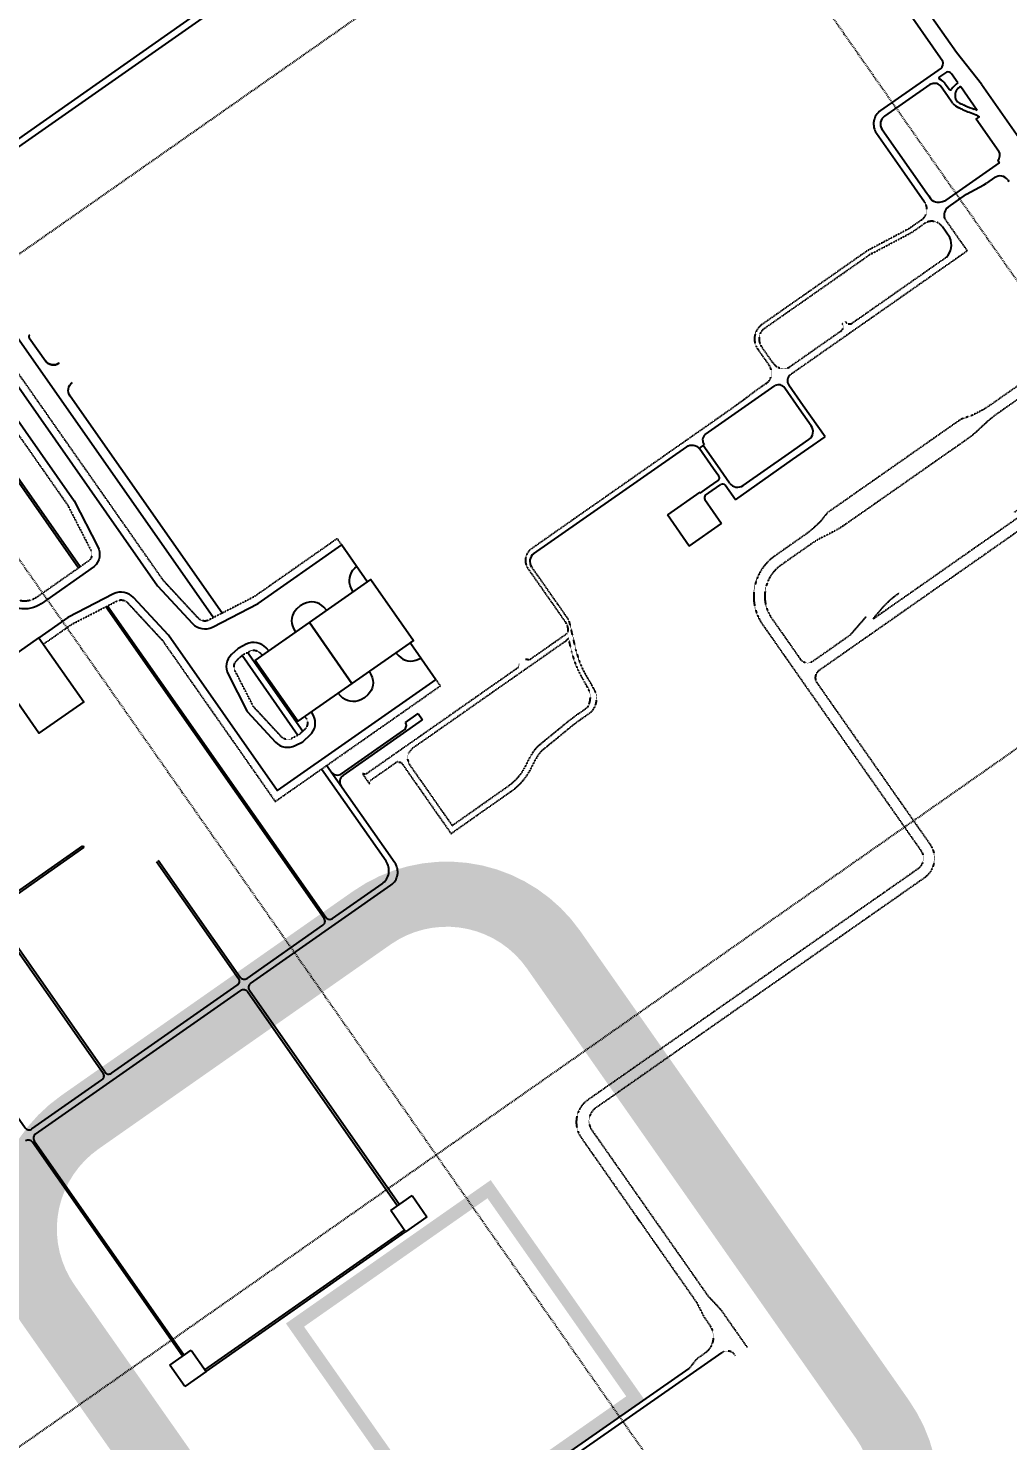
# Model space of a CAD drawing. Header units: millimetres. Extents: x 152904052 to 153933663, y 538271515 to 539240469.
# Drawn here: x 153577393 to 153592426, y 539083745 to 539105429 of the extents above; entities that cross this region are included whole.
import ezdxf
from ezdxf.enums import TextEntityAlignment as Align

# ---------------------------------------------------------------- set-up
doc = ezdxf.new("R2010")
doc.units = ezdxf.units.MM
doc.linetypes.add('HIDDEN', pattern=[5.08, 2.54, -2.54])
doc.layers.add('BORD', color=7, linetype='Continuous')
doc.styles.add('IIAC FONT', font='Gulim.ttf')

msp = doc.modelspace()

# ---------------------------------------------------------------- linework, layer by layer
at = {"layer": 'BORD', "color": 8, "linetype": 'HIDDEN', "ltscale": 5}
for p, q in [((153552920.9, 539158173), (153604542.8, 539084449.3)), ((153540633.6, 539149569.4), (153592255.5, 539075845.7)), ((153513611.8, 539057402), (153636484.6, 539143438.5)), ((153522215.5, 539045114.7), (153645088.3, 539131151.2))]:
    msp.add_line(p, q, dxfattribs=at)
at = {"layer": 'BORD', "color": 133}
for p, q in [((153591840, 539104138.2), (153591888.9, 539104120.4)), ((153587780, 539099190.9), (153588854.7, 539099943.4))]:
    msp.add_line(p, q, dxfattribs=at)
at = {"layer": 'BORD', "color": 133, "linetype": 'HIDDEN'}
for p, q in [((153585086, 539095735.1), (153585672.1, 539096145.5)), ((153585974, 539095316.2), (153585916.9, 539095418.6)), ((153586072.4, 539095291.2), (153586008.9, 539095404.8)), ((153583116.9, 539094158), (153583881.7, 539093065.8))]:
    msp.add_line(p, q, dxfattribs=at)
at = {"layer": 'BORD', "color": 133, "ltscale": 10, "flags": 128}
for points in [[(153574475.3, 539106251.1), (153577868.4, 539108627, -0.4142136), (153578077.3, 539108590.2), (153579998.8, 539105846, -0.4142136), (153579962, 539105637.1), (153576568.8, 539103261.2, 0.2216947), (153576420.9, 539103005), (153576389.6, 539102647.4)], [(153583910.3, 539108279.7), (153576626.2, 539103179.3, 0.2216947), (153576520.5, 539102996.3), (153576496.6, 539102722.3)], [(153577415.7, 539100719, 0.4142136), (153577408.3, 539100677.2)], [(153583159.4, 539094655, 0.4142136), (153583180.3, 539094773.4)], [(153582038.1, 539094016.1, 0.4142136), (153582205.2, 539093986.6)], [(153582225.2, 539093958.1, 0.4142136), (153582195.7, 539093791)], [(153582822.8, 539092293.9, 0.4142136), (153582884.2, 539092642.1)], [(153582959.2, 539092273.5, 0.4142136), (153583019.4, 539092614.7)], [(153578524.3, 539089284.1, 0.4142136), (153578542.7, 539089388.5)], [(153578567.3, 539089405.7, 0.4142136), (153578671.8, 539089387.3)]]:
    msp.add_lwpolyline(points, format="xyb", dxfattribs=at)
at = {"layer": 'BORD', "color": 133, "flags": 128}
for points in [[(153591638.5, 539105055.6), (153590530, 539106638.7)], [(153591429.6, 539104918), (153590777.7, 539105849.1)], [(153592021.9, 539104570.8), (153591638.5, 539105055.6)], [(153591404.3, 539104816.5), (153590473, 539104164.3)], [(153591485.6, 539104754.3), (153591380.3, 539104684.8)], [(153591658.8, 539104590.8), (153591561.9, 539104729.1)], [(153591500.9, 539104393.4), (153591404.3, 539104531.3)], [(153591467.5, 539104575.5), (153591529.6, 539104486.8)], [(153591957.6, 539104168.3), (153591706.5, 539104526.9)], [(153592021.9, 539104570.8), (153592595.6, 539103751.4)], [(153591580, 539104280.3), (153591500.9, 539104393.4)], [(153591794.6, 539102881.4), (153592060.4, 539103024.9)], [(153592060.4, 539103024.9), (153592099.2, 539103052)], [(153592425.7, 539103100.6), (153592444.5, 539103073.7)], [(153591184.4, 539102895.5), (153591213.1, 539102854.5)], [(153591213.1, 539102854.5), (153591241.7, 539102813.6)], [(153591241.7, 539102813.6), (153591263.4, 539102782.6)], [(153591511.4, 539102683.1), (153591794.6, 539102881.4)], [(153589288.5, 539099629.9), (153589065.1, 539099948.8)], [(153589227, 539099586.9), (153589003.7, 539099905.8)], [(153589410.7, 539099324.6), (153589227, 539099586.9)], [(153589621.3, 539099154.6), (153589288.5, 539099629.9)], [(153589061.3, 539098896.8), (153589373.9, 539099115.7)], [(153589124.3, 539098806.7), (153589621.3, 539099154.6)], [(153585149.4, 539097360.8), (153587499, 539099005)], [(153587912.3, 539098666.3), (153587691.8, 539098981.2)], [(153587973.7, 539098709.3), (153587753.2, 539099024.2)], [(153588366.3, 539098410.2), (153589061.3, 539098896.8)], [(153587992.7, 539098551.5), (153587912.3, 539098666.3)], [(153588157.4, 539098447), (153587973.7, 539098709.3)], [(153588245.1, 539098191), (153589124.3, 539098806.7)], [(153587848.5, 539098392.5), (153587981, 539098485.3)], [(153587698.8, 539098306), (153587203.3, 539097959)], [(153587698.8, 539098306), (153587707.4, 539098293.7)], [(153587707.4, 539098293.7), (153587848.5, 539098392.5)], [(153587789.4, 539098259.5), (153587891.5, 539098331.1)], [(153587891.5, 539098331.1), (153588024.1, 539098423.9)], [(153588245.1, 539098191), (153588090.2, 539098412.2)], [(153587777.7, 539098193.4), (153588034.4, 539097826.8)], [(153587538.8, 539097479.8), (153587203.3, 539097959)], [(153587538.8, 539097479.8), (153588034.4, 539097826.8)]]:
    msp.add_lwpolyline(points, dxfattribs=at)
for points in [[(153591404.3, 539104816.5, 0.2940506), (153591429.6, 539104918)], [(153591561.9, 539104729.1, 0.3249313), (153591485.6, 539104754.3)], [(153591338.3, 539104579.9, 0.0851302), (153591278.9, 539104578.3)], [(153591404.3, 539104531.3, 0.1639286), (153591338.3, 539104579.9)], [(153591380.3, 539104684.8, 0.5636005), (153591382.9, 539104645.3)], [(153591467.5, 539104575.5, 0.1358629), (153591382.9, 539104645.3)], [(153591658.8, 539104590.8, 0.0694989), (153591563.9, 539104492)], [(153591686.5, 539104525, 0.3408929), (153591624.3, 539104346.7)], [(153591706.5, 539104526.9, 0.2751363), (153591686.5, 539104525)], [(153591529.6, 539104486.8, 0.5024102), (153591563.9, 539104492)], [(153591624.3, 539104346.7, 0.0958219), (153591642.9, 539104313.6)], [(153591642.9, 539104313.6, 0.1115891), (153591699.3, 539104271.2)], [(153591580, 539104280.3, 0.1322172), (153591674.3, 539104205.8)], [(153591741.4, 539104178.4, 0.0117036), (153591674.3, 539104205.8)], [(153591769.4, 539104242.6, 0.0117036), (153591699.3, 539104271.2)], [(153591741.4, 539104178.4, 0.0124011), (153591840, 539104138.2, 0.0124011)], [(153591769.4, 539104242.6, 0.0184579), (153591912.1, 539104186.5)], [(153591888.9, 539104120.4, -0.0678895), (153591986.2, 539104070.6), (153591942.1, 539104039.7), (153592290, 539103542.9)], [(153591957.6, 539104168.3, 0.0181668), (153591912.1, 539104186.5)], [(153592271.8, 539103398.8, 0.3478259), (153592290, 539103542.9)], [(153592271.8, 539103398.8), (153592296.2, 539103363.9), (153591477.5, 539102790.7, -0.2947943), (153591263.4, 539102782.6, -0.2947943)], [(153592425.7, 539103100.6, 0.4142136), (153592227.2, 539103135.6), (153592224.4, 539103139.7), (153592099.2, 539103052)], [(153591511.4, 539102683.1, 0.3450712), (153591459, 539102503.3, 0.3450712)], [(153589003.7, 539099905.8, 0.3721883), (153588854.7, 539099943.4, 0.3721883)], [(153589094, 539100112.5, 0.4142136), (153589065.1, 539099948.8)], [(153589373.9, 539099115.7, 0.4142136), (153589410.7, 539099324.6)], [(153587780, 539099190.9, 0.3886876), (153587767.7, 539099034.4)], [(153587499, 539099005, -0.3933833), (153587687.9, 539098978.5), (153587767.7, 539099034.4)], [(153587981, 539098485.3, 0.4142136), (153587992.7, 539098551.5)], [(153588090.2, 539098412.2, 0.4142136), (153588024.1, 539098423.9)], [(153588157.4, 539098447, 0.4142136), (153588366.3, 539098410.2)], [(153587789.4, 539098259.5, 0.4142136), (153587777.7, 539098193.4)]]:
    msp.add_lwpolyline(points, format="xyb", dxfattribs=at)
at = {"layer": 'BORD', "color": 133}
for points in [[(153591278.9, 539104578.3), (153591231.9, 539104567.5), (153590533.2, 539104078.3, 0.4142136), (153590497.6, 539103876.3), (153591184.4, 539102895.5)], [(153590473, 539104164.3, 0.4142136), (153590411.6, 539103816.1), (153590840.3, 539103203.9)], [(153591485.5, 539101912.9, 0.2963242), (153591538.4, 539102214.8), (153591423.2, 539102379.3)], [(153585149.4, 539097360.8, 0.4228103), (153585117.3, 539097162.5)]]:
    msp.add_lwpolyline(points, format="xyb", dxfattribs=at)
at = {"layer": 'BORD', "color": 137}
for points in [[(153576437.7, 539102681.1), (153576222.3, 539102988.8), (153575684.4, 539103569.9, 0.3507925), (153575369.3, 539103617.2), (153575277.1, 539103563.7, 0.1125128), (153575252.4, 539103540.7), (153575145.6, 539103383.6, 0.274587), (153575129.7, 539103123.7), (153575491.8, 539102419.4), (153579376.7, 539096871.1), (153579914.7, 539096290, 0.3366197), (153580218.4, 539096236.5), (153580922.7, 539096598.5), (153582204.6, 539097496.2), (153582600.4, 539096931)], [(153582380.1, 539096776.7), (153582350.3, 539096834.6, -0.3366197), (153582403.8, 539097138.4), (153582435, 539097167.2)], [(153583254.3, 539095997.1), (153583650, 539095431.9), (153581213.1, 539093725.5), (153579544, 539096109.3), (153579006, 539096690.4, 0.3366197), (153578702.3, 539096743.9), (153577998, 539096381.8), (153577555.7, 539096072.1), (153578244, 539095089.1), (153577555.9, 539094607.3), (153576867.6, 539095590.3), (153577555.7, 539096072.1)], [(153581972.9, 539096491.6), (153581928.6, 539096539.4, 0.3366197), (153581624.9, 539096593), (153581565.8, 539096562.6), (153581517.1, 539096517.5, 0.3366197), (153581463.5, 539096213.7), (153581493.3, 539096155.8)], [(153581086.2, 539095870.7), (153581041.9, 539095918.5, 0.3366197), (153580738.2, 539095972.1), (153580624.4, 539095913.6, 0.0680987), (153580607.5, 539095901.8), (153580513.6, 539095814.8, 0.3366197), (153580460.1, 539095511.1), (153580748.2, 539094950.8, 0.0680987), (153580760, 539094933.9), (153581188, 539094471.5, 0.3366197), (153581491.7, 539094417.9), (153581605.5, 539094476.4, 0.0680987), (153581622.4, 539094488.3), (153581716.3, 539094575.2, 0.3366197), (153581769.9, 539094878.9), (153581740.1, 539094936.9, 0.0680987)], [(153583033.9, 539095842.8), (153583078.2, 539095795, 0.3366197), (153583381.9, 539095741.5), (153583419.7, 539095760.9)], [(153582626.8, 539095557.8), (153582656.6, 539095499.8, -0.3366197), (153582603, 539095196.1), (153582554.3, 539095150.9), (153582495.2, 539095120.6, -0.3366197), (153582191.5, 539095174.1), (153582147.2, 539095222)]]:
    msp.add_lwpolyline(points, format="xyb", dxfattribs=at)
at = {"layer": 'BORD', "color": 133, "linetype": 'HIDDEN', "flags": 128}
for points in [[(153577624.5, 539095973.8), (153578060.2, 539096278.9), (153578757.2, 539096637.2, -0.3366197), (153578917.9, 539096608.8), (153579450.3, 539096033.7), (153581183.6, 539093558.4), (153583718.9, 539095333.6), (153583254.3, 539095997.1), (153583303.4, 539096031.5), (153582649.5, 539096965.4), (153582600.4, 539096931), (153582135.8, 539097594.5), (153580860.5, 539096701.5), (153580163.5, 539096343.2, -0.3366197), (153580002.7, 539096371.5), (153579470.3, 539096946.6), (153575594.8, 539102481.6), (153575236.4, 539103178.5, -0.274587), (153575244.8, 539103316.2), (153575346, 539103464.9), (153575429.5, 539103513.4, -0.3507925), (153575596.3, 539103488.3), (153576128.7, 539102913.2), (153576339.4, 539102612.3), (153576437.7, 539102681.1)], [(153591100.3, 539102483.8, 0.4142084), (153591149.4, 539102762.4)], [(153590940.3, 539102371.8, -0.0310988), (153590887.3, 539102339.4)], [(153591423.2, 539102379.3, 0.415317), (153591144.2, 539102429.1)], [(153590920.1, 539102277.5, 0.0310988), (153590980.5, 539102314.5)], [(153590304.8, 539102031.3, 0.0310988), (153590244.4, 539101994.3)], [(153590337.5, 539101969.4, 0.0310988), (153590284.5, 539101937)], [(153588653.8, 539100880.6, 0.4142136), (153588587.5, 539100504.6)], [(153588694, 539100823.3, 0.4142136), (153588644.8, 539100544.7)], [(153589866.6, 539100779.4, 0.4142136), (153589886.3, 539100890.8)], [(153589934.2, 539100924.3, 0.4180427), (153590046.8, 539100905.6)], [(153588716.2, 539099972.2, 0.4141803), (153588765.3, 539100250.7)], [(153588823, 539100290.3, 0.3729148), (153589077, 539100226.5, 0.3729148)], [(153585117, 539097438.4, 0.4142136), (153585063, 539097132), (153585646.6, 539096298.5)], [(153585803.7, 539095866.8), (153585703.2, 539096300.4, 0.0961005), (153585672.2, 539096370), (153585117.3, 539097162.5)], [(153585672.1, 539096145.5, 0.2265409), (153585646.6, 539096298.5)], [(153585628.2, 539096010.9, 0.0905647), (153585685, 539096068.5, 0.0905647)], [(153581640.8, 539094867.4), (153581663.1, 539094824, -0.3366197), (153581634.8, 539094663.2), (153581545.3, 539094580.4), (153581436.9, 539094524.7, -0.3366197), (153581276.1, 539094553), (153580852.1, 539095011), (153580566.8, 539095566, -0.3366197), (153580595.1, 539095726.8), (153580684.6, 539095809.6), (153580793.1, 539095865.4, -0.3366197), (153580953.8, 539095837), (153580987, 539095801.2)], [(153585735.4, 539095851, 0.0851287), (153585916.9, 539095418.6)], [(153585803.7, 539095866.8, 0.0851287), (153585976, 539095456.3, 0.0851287)], [(153585981.2, 539095009, 0.2755296), (153585974, 539095316.2)], [(153586036.4, 539094936.5, 0.3436759), (153586072.4, 539095291.2)], [(153585839.1, 539094906.5, 0.0154035), (153585592.6, 539094716.9)], [(153585892.4, 539094832.6, 0.0154036), (153585650.3, 539094646.4)], [(153585246.3, 539094433.3, 0.1054807), (153585104, 539094255.1)], [(153585304.1, 539094362.8, 0.1054775), (153585185.5, 539094214.4)], [(153584759.1, 539093794.4, 0.1240752), (153585032, 539094111.4)], [(153584811.5, 539093719.9, 0.1240751), (153585113.5, 539094070.6)]]:
    msp.add_lwpolyline(points, format="xyb", dxfattribs=at)
at = {"layer": 'BORD', "color": 133}
msp.add_lwpolyline([(153590840.3, 539103203.9), (153591149.4, 539102762.4)], dxfattribs=at)
at = {"layer": 'BORD', "color": 133, "ltscale": 10, "flags": 128}
for points in [[(153580233.8, 539096379.3), (153575995.4, 539102432.4)], [(153578191.1, 539097160.8), (153574895.8, 539101867.1)], [(153580368.5, 539096448.5), (153578034, 539099782.5)], [(153581604.6, 539094635.3), (153580756.4, 539095846.5)], [(153581531.8, 539094573.5), (153580673.5, 539095799.3)], [(153582225.2, 539093958.1), (153583445.7, 539094812.8)], [(153583180.3, 539094773.4), (153583376.9, 539094911.1)], [(153583376.9, 539094911.1), (153583445.7, 539094812.8)], [(153582199.8, 539093983), (153583159.4, 539094655)], [(153583019.4, 539092614.7), (153581972, 539094110.5)], [(153582884.2, 539092642.1), (153581894.2, 539094056)], [(153578230.8, 539092876.4), (153578248, 539092851.8)], [(153580804.9, 539090765), (153582959.2, 539092273.5)], [(153582063.1, 539091761.9), (153582822.8, 539092293.9)], [(153580750.4, 539090842.8), (153581915.6, 539091658.7)], [(153577503.7, 539088453.4), (153580653.3, 539090658.8)], [(153578671.8, 539089387.3), (153580598.8, 539090736.7)], [(153577449.2, 539088531.3), (153578524.3, 539089284.1)], [(153582955.7, 539087279.2), (153583283.3, 539087508.7)], [(153583283.3, 539087508.7), (153583512.7, 539087181)], [(153583185.1, 539086951.6), (153582955.7, 539087279.2)], [(153583512.7, 539087181), (153583185.1, 539086951.6)], [(153580104.2, 539084831), (153583167.9, 539086976.1)], [(153580121.5, 539084806.4), (153583185.1, 539086951.6)], [(153579564.4, 539084904.6), (153579892, 539085134.1)], [(153579892, 539085134.1), (153580121.5, 539084806.4)], [(153579793.8, 539084577), (153579564.4, 539084904.6)], [(153580121.5, 539084806.4), (153579793.8, 539084577)]]:
    msp.add_lwpolyline(points, dxfattribs=at)
at = {"layer": 'BORD', "color": 133, "linetype": 'HIDDEN', "flags": 128}
for points in [[(153591459, 539102503.3), (153591804.3, 539102010.2), (153589094, 539100112.5)], [(153590887.3, 539102339.4), (153590304.8, 539102031.3)], [(153591100.3, 539102483.8), (153590940.3, 539102371.8)], [(153590980.5, 539102314.5), (153591144.2, 539102429.1)], [(153590337.5, 539101969.4), (153590920.1, 539102277.5)], [(153590244.4, 539101994.3), (153588653.8, 539100880.6)], [(153588694, 539100823.3), (153590284.5, 539101937)], [(153591485.5, 539101912.9), (153590044.8, 539100904.1)], [(153590096, 539100939.9), (153590055, 539100911.3)], [(153589866.6, 539100779.4), (153589077, 539100226.5)], [(153588587.5, 539100504.6), (153588765.3, 539100250.7)], [(153588823, 539100290.3), (153588644.8, 539100544.7)], [(153588703.4, 539099964.9), (153588662.5, 539099936.2)], [(153588744.4, 539099993.5), (153588703.4, 539099964.9)], [(153588389.9, 539099736.2), (153588349.7, 539099706.4)], [(153588550.4, 539099857.7), (153588389.9, 539099736.2)], [(153588580.5, 539099878.8), (153588550.4, 539099857.7)], [(153588621.5, 539099907.5), (153588580.5, 539099878.8)], [(153588662.5, 539099936.2), (153588621.5, 539099907.5)], [(153588227.6, 539099616.5), (153585117, 539097438.4)], [(153588268.6, 539099647.9), (153588227.6, 539099616.5)], [(153588309.3, 539099677), (153588269.6, 539099648.6)], [(153588349.7, 539099706.4), (153588309.3, 539099677)], [(153585735.4, 539095851), (153585685, 539096068.5)], [(153585628.2, 539096010.9), (153583285.5, 539094370.6), (153583276.5, 539094363.9), (153583224.4, 539094294.7), (153583211.8, 539094209), (153583241.9, 539094127.8), (153583242.5, 539094126.8), (153583899, 539093189.4), (153584759.1, 539093794.4)], [(153584918.2, 539095617.5), (153582571.4, 539093974.3)], [(153584928.6, 539095676.6), (153584918.2, 539095617.5)], [(153585026.9, 539095745.5), (153585086, 539095735.1)], [(153586008.9, 539095404.8), (153585976, 539095456.3)], [(153585839.1, 539094906.5), (153585981.2, 539095009)], [(153585892.4, 539094832.6), (153586036.4, 539094936.5)], [(153585246.3, 539094433.3), (153585592.6, 539094716.9)], [(153585304.1, 539094362.8), (153585650.3, 539094646.4)], [(153583057.9, 539094168.4), (153582640.2, 539093876)], [(153583057.9, 539094168.4), (153583116.9, 539094158)], [(153585032, 539094111.4), (153585104, 539094255.1)], [(153585113.5, 539094070.6), (153585185.5, 539094214.4)], [(153582571.4, 539093974.3), (153582522.1, 539093983)], [(153582522.1, 539093983), (153582631.5, 539093826.8)], [(153582640.2, 539093876), (153582631.5, 539093826.8)], [(153583881.7, 539093065.8), (153584811.5, 539093719.9)]]:
    msp.add_lwpolyline(points, dxfattribs=at)
at = {"layer": 'BORD', "color": 137}
msp.add_lwpolyline([(153578098.5, 539098173.5), (153578460.6, 539097469.3, -0.3366197), (153578407.1, 539097165.5), (153577592.4, 539096595.1, -0.4142136), (153576965.6, 539096705.6), (153574048.8, 539100871.2, -0.4142136), (153574159.3, 539101497.9), (153574974, 539102068.4, -0.3366197), (153575277.8, 539102014.9), (153575815.7, 539101433.7)], format="xyb", close=True, dxfattribs=at)
at = {"layer": 'BORD', "color": 133, "linetype": 'HIDDEN', "flags": 128}
msp.add_lwpolyline([(153577995.6, 539098111.4), (153578353.9, 539097414.4, -0.3224745), (153578330.5, 539097258.4), (153577523.5, 539096693.4, -0.4142136), (153577063.9, 539096774.4), (153574147.1, 539100940, -0.4142136), (153574228.2, 539101399.6), (153575035.1, 539101964.7, -0.3224745), (153575189.7, 539101933.3), (153575722.1, 539101358.2)], format="xyb", close=True, dxfattribs=at)
at = {"layer": 'BORD', "color": 137, "linetype": 'HIDDEN', "flags": 128}
for points in [[(153593886.5, 539101323.8, -0.4142136), (153593791.9, 539100787.6), (153592155.2, 539099641.6, -0.0354892), (153591978.8, 539099535.9), (153591880.7, 539099486.1), (153591708.6, 539099426.5), (153589660.7, 539097992.6), (153589545.9, 539097851.3), (153589465.6, 539097776.1, -0.0354892), (153589306, 539097646.5), (153588848.6, 539097326.3, 0.4142136), (153588663.2, 539096274.8), (153591092.5, 539092805.4, -0.4142136), (153591042.2, 539092519.9), (153585980.9, 539088975.9, 0.4142136), (153585878.9, 539088398), (153587650.8, 539085867.5), (153587762.6, 539085646.8), (153587849.7, 539085522.3, -0.4142136), (153587772.4, 539085083.6), (153587648.9, 539084997.2), (153587537.6, 539084855.3)], [(153593051, 539098364.4, 0.8844434), (153593055.7, 539098355.7), (153593368.3, 539098475.4, 0.0613214), (153593433, 539098509.8), (153593970.3, 539098886.1, 0.4142136), (153594003.5, 539099074.1), (153593561.9, 539099704.8, 0.4142136), (153592747.1, 539099848.5), (153592251.8, 539099501.7, 0.0354892), (153592092.2, 539099372.1), (153591963.9, 539099252, -0.0354892), (153591793.3, 539099113.5), (153589925.9, 539097805.9, -0.0354892), (153589737.4, 539097693), (153589580.7, 539097613.6, 0.0354892), (153589404.3, 539097507.9), (153588946.1, 539097187, 0.4142136), (153588802.5, 539096372.3)], [(153598210.4, 539098183.6, -0.1539526), (153597476.3, 539097853.8, -0.0382629), (153597251.2, 539097852.7), (153596077.9, 539097936.8, -0.2211749), (153594197.5, 539098980.8, -0.2309494), (153594067.9, 539098746.8), (153589529.6, 539095569.1, 0.4142136), (153589496.5, 539095381.1), (153591231.8, 539092902.9, -0.4142136), (153591139.7, 539092380.6), (153586102.9, 539088853.9, 0.4142136), (153586042.8, 539088512.7), (153587822.9, 539085970.3), (153588016.3, 539085763.9), (153588427.2, 539085177.1)], [(153592528.8, 539097998.7, -0.0613214), (153592852.5, 539098170.7), (153593027.1, 539098237.6, -0.8844434), (153593031.8, 539098228.9), (153590370.7, 539096365.6, -0.8844434), (153590364.1, 539096373), (153590486.7, 539096514.2, -0.0613214), (153590759, 539096759.6)], [(153590236.7, 539096393.9, -0.8844434), (153590243.4, 539096386.5), (153590023.9, 539096133.7, -0.0613214), (153589969.5, 539096084.6), (153589432.1, 539095708.4, -0.4142136), (153589244.1, 539095741.5)], [(153586735.7, 539087170, 0.0133973), (153586785, 539087104, 0.0133973)], [(153588244.9, 539085049.5, 0.4471411), (153588041.8, 539085097.4)]]:
    msp.add_lwpolyline(points, format="xyb", dxfattribs=at)
at = {"layer": 'BORD', "color": 133, "ltscale": 10}
for points in [[(153577407.8, 539100676.8), (153577655.5, 539100323.1, 0.4142136), (153577864.4, 539100286.3, -0.4142136), (153577655.5, 539100323.1)], [(153578034, 539099782.5, -0.4142136), (153578070.8, 539099991.4)], [(153576552.9, 539099038.4), (153576684, 539099130.2, -0.4142136), (153576788.5, 539099111.8), (153578166.6, 539097143.6)], [(153581915.6, 539091658.7, 0.4142136), (153581934, 539091763.1), (153578583.6, 539096548)], [(153578610.6, 539096561.8), (153581958.6, 539091780.3, 0.4142136), (153582063.1, 539091761.9, 0.4142136)], [(153575171.2, 539094256), (153576782.9, 539091954.1, 0.4142136), (153576887.4, 539091935.7), (153578230.8, 539092876.4)], [(153578567.3, 539089405.7), (153576886.2, 539091806.7, -0.4142136), (153576904.6, 539091911.1), (153578248, 539092851.8)], [(153579360.5, 539092635.9), (153580617.2, 539090841.1, -0.4142136), (153580598.8, 539090736.7)], [(153579389.2, 539092656), (153580645.9, 539090861.2, 0.4142136), (153580750.4, 539090842.8)], [(153576265.6, 539091463.8), (153576757.1, 539091807.9, -0.4142136), (153576861.6, 539091789.5), (153578542.7, 539089388.5)], [(153580653.3, 539090658.8, -0.4142136), (153580757.8, 539090640.4), (153583060.1, 539087352.4)], [(153580804.9, 539090765, 0.4142136), (153580786.4, 539090660.5), (153583088.8, 539087372.4)], [(153576088, 539090344.5), (153577344.7, 539088549.7, 0.4142136), (153577449.2, 539088531.3, 0.4142136)], [(153579758.9, 539085040.9), (153577456.6, 539088328.9, 0.4142136), (153577352.1, 539088347.3, 0.4142136)], [(153577503.7, 539088453.4, 0.4142136), (153577485.3, 539088349), (153579787.6, 539085060.9)]]:
    msp.add_lwpolyline(points, format="xyb", dxfattribs=at)
at = {"layer": 'BORD', "color": 137}
for points in [[(153581707.5, 539096305.8), (153582649.5, 539096965.4), (153583303.4, 539096031.5), (153582361.4, 539095371.9)], [(153580876.1, 539095723.6), (153581707.5, 539096305.8), (153582361.4, 539095371.9), (153581530, 539094789.8)]]:
    msp.add_lwpolyline(points, close=True, dxfattribs=at)
at = {"layer": 'BORD', "color": 137, "linetype": 'HIDDEN', "flags": 128}
msp.add_lwpolyline([(153588802.5, 539096372.3), (153589244.1, 539095741.5)], dxfattribs=at)
at = {"layer": 'BORD', "color": 1, "linetype": 'HIDDEN', "lineweight": -3, "ltscale": 100, "const_width": 1000, "flags": 128}
msp.add_lwpolyline([(153582669.6, 539091774.1), (153578184.8, 539088633.8, 0.4142136), (153577693.6, 539085848.4), (153582741.1, 539078639.8, 0.4142136), (153585526.5, 539078148.7), (153590011.4, 539081289, 0.4142136), (153590502.6, 539084074.5), (153585455.1, 539091283, 0.4142136)], format="xyb", close=True, dxfattribs=at)
at = {"layer": 'BORD', "color": 7, "const_width": 200, "flags": 128}
msp.add_lwpolyline([(153586709.5, 539084401.8), (153583730.8, 539082316.1), (153581486.7, 539085521), (153584465.4, 539087606.7)], close=True, dxfattribs=at)
at = {"layer": 'BORD', "color": 137}
for points in [[(153581912.4, 539080820), (153588041.8, 539085097.4)], [(153581766.4, 539080827.8), (153587537.6, 539084855.3)]]:
    msp.add_lwpolyline(points, dxfattribs=at)

# ---------------------------------------------------------------- texts
at = {"layer": 'BORD', "color": 7, "linetype": 'Continuous', "lineweight": -3, "style": 'IIAC FONT'}
msp.add_text('PARTIAL SITE PLAN', height=5760, rotation=35, dxfattribs=at).set_placement((153601935.6, 539062021.1), align=Align.MIDDLE_CENTER)

doc.saveas('drawing.dxf')
